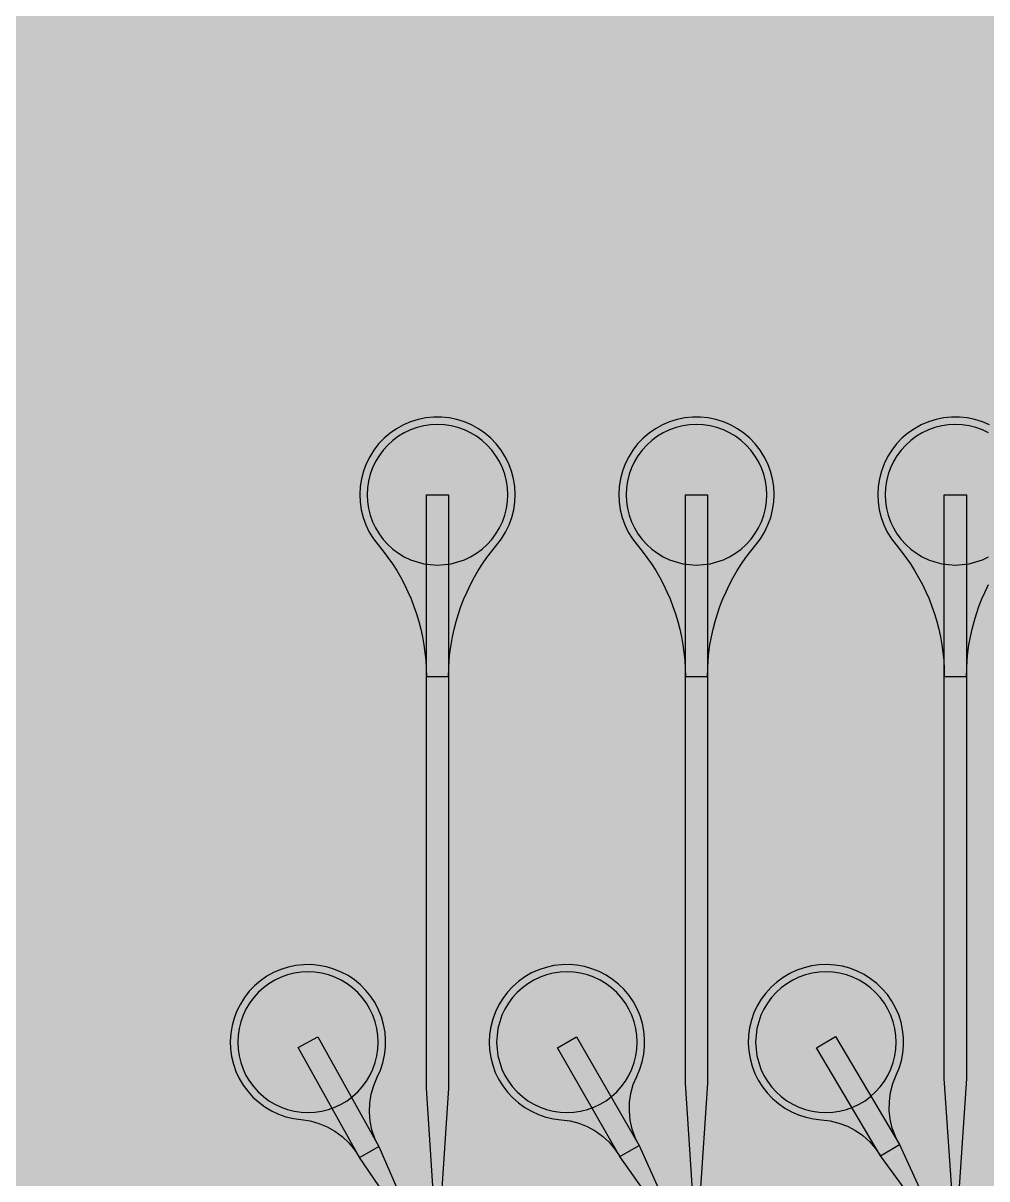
# Model space of a CAD drawing. Header units: metres. Extents: x -7231 to 10969, y -37556 to 1873.
# Drawn here: x 3172 to 4474, y -28856 to -27294 of the extents above; entities that cross this region are included whole.
import ezdxf

# ---------------------------------------------------------------- set-up
doc = ezdxf.new("R2010")
doc.units = ezdxf.units.M
for name, color, linetype in [('Metal1', 4, 'CONTINUOUS'), ('Metal2', 3, 'CONTINUOUS'), ('Polyimide', 7, 'CONTINUOUS'), ('Polyimide_Negative', 5, 'CONTINUOUS')]:
    doc.layers.add(name, color=color, linetype=linetype)

msp = doc.modelspace()

# ---------------------------------------------------------------- hatches: boundary and pattern name
at = {"layer": 'Polyimide'}
msp.add_hatch(color=7, dxfattribs=at).paths.add_polyline_path([(4065.7, -468), (4066.7, -502), (4068.5, -536), (4071.4, -570), (4075.5, -604), (4081, -638), (4088, -672), (4096.5, -706), (4106.6, -740), (4118.3, -774), (4131.6, -808), (4146.5, -842), (4162.9, -876), (4180.7, -910), (4199.8, -944), (4220.2, -978), (4241.7, -1012), (4264.2, -1046), (4287.5, -1080), (4311.5, -1114), (4336, -1148), (4360.9, -1182), (4385.9, -1216), (4410.9, -1250), (4435.7, -1284), (4460.2, -1318), (4484.2, -1352), (4507.5, -1385.9), (4530, -1419.9), (4551.5, -1453.9), (4571.9, -1487.9), (4591.1, -1521.9), (4608.9, -1555.9), (4625.3, -1589.9), (4640.1, -1623.9), (4653.4, -1657.9), (4665.1, -1691.9), (4675.2, -1725.9), (4683.7, -1759.9), (4690.7, -1793.9), (4696.2, -1827.9), (4700.3, -1861.9), (4703.2, -1895.9), (4705.1, -1929.9), (4706.1, -1963.9), (4706.4, -1997.9), (4706.5, -2031.9), (4706.5, -4793), (4710, -4838.4), (4720.2, -4882.7), (4737.1, -4925), (4760.1, -4964.2), (4788.9, -4999.5), (4822.6, -5030), (4860.5, -5055.1), (4901.8, -5074.2), (4901.8, -5074.2), (4970.7, -5105.2), (5034.7, -5145.3), (5092.8, -5193.5), (5143.8, -5249.2), (5186.9, -5311.2), (5221.2, -5378.4), (5246.2, -5449.7), (5261.4, -5523.7), (5266.5, -5599), (5261.4, -5674.3), (5246.2, -5748.3), (5221.2, -5819.6), (5186.9, -5886.8), (5143.8, -5948.8), (5092.8, -6004.5), (5034.7, -6052.7), (4970.7, -6092.8), (4901.8, -6123.8), (4860.5, -6142.9), (4822.6, -6168), (4788.9, -6198.5), (4760.1, -6233.8), (4737.1, -6273), (4720.2, -6315.3), (4710, -6359.6), (4706.5, -6405), (4706.5, -9221.5), (4710, -9266.9), (4720.2, -9311.2), (4737.1, -9353.5), (4760.1, -9392.7), (4788.9, -9428), (4822.6, -9458.5), (4860.5, -9483.6), (4901.8, -9502.7), (4970.7, -9533.7), (5034.7, -9573.8), (5092.8, -9622), (5143.8, -9677.7), (5186.9, -9739.7), (5221.2, -9806.9), (5246.2, -9878.2), (5261.4, -9952.2), (5266.5, -10027.5), (5261.4, -10102.8), (5246.2, -10176.8), (5221.2, -10248.1), (5186.9, -10315.3), (5143.8, -10377.3), (5092.8, -10433), (5034.7, -10481.2), (4970.7, -10521.3), (4901.8, -10552.3), (4860.5, -10571.4), (4822.6, -10596.5), (4788.9, -10627), (4760.1, -10662.3), (4737.1, -10701.5), (4720.2, -10743.8), (4710, -10788.1), (4706.5, -10833.5), (4706.5, -13650), (4710, -13695.4), (4720.2, -13739.7), (4737.1, -13782), (4760.1, -13821.2), (4788.9, -13856.5), (4822.6, -13887), (4860.5, -13912.1), (4901.8, -13931.2), (4970.7, -13962.2), (5034.7, -14002.2), (5092.8, -14050.5), (5143.8, -14106.2), (5186.9, -14168.2), (5221.2, -14235.4), (5246.2, -14306.7), (5261.4, -14380.7), (5266.5, -14456), (5261.4, -14531.3), (5246.2, -14605.3), (5221.2, -14676.5), (5186.9, -14743.8), (5143.8, -14805.8), (5092.8, -14861.5), (5034.7, -14909.7), (4970.7, -14949.8), (4901.8, -14980.8), (4860.5, -14999.9), (4822.6, -15025), (4788.9, -15055.5), (4760.1, -15090.8), (4737.1, -15130), (4720.2, -15172.3), (4710, -15216.6), (4706.5, -15262), (4706.5, -15456), (4720.9, -15750), (4764.1, -16041.3), (4835.7, -16326.8), (4934.9, -16604), (5060.7, -16870.2), (5212.1, -17122.7), (5387.5, -17359.2), (5585.2, -17577.3), (5803.3, -17775), (6039.8, -17950.4), (6292.3, -18101.8), (6558.4, -18227.6), (6835.6, -18326.8), (7121.2, -18398.3), (7412.4, -18441.5), (7706.5, -18456), (9969, -18456), (10047.4, -18459.8), (10125.1, -18471.4), (10201.2, -18490.4), (10275.2, -18516.9), (10346.1, -18550.5), (10413.5, -18590.8), (10476.5, -18637.6), (10534.7, -18690.3), (10587.4, -18748.5), (10634.2, -18811.5), (10674.5, -18878.9), (10708.1, -18949.8), (10734.6, -19023.8), (10753.6, -19099.9), (10765.2, -19177.6), (10769, -19256), (10769, -20895.8), (10730.2, -20951.4), (10694.6, -21009.1), (10662.2, -21068.6), (10633.2, -21129.9), (10607.6, -21192.7), (10585.5, -21256.7), (10566.9, -21322), (10552, -21388.1), (10540.8, -21455), (10533.4, -21522.3), (10529.6, -21590), (10529.6, -21657.8), (10533.4, -21725.5), (10540.8, -21792.9), (10552, -21859.7), (10566.9, -21925.9), (10585.5, -21991.1), (10607.6, -22055.2), (10633.2, -22117.9), (10662.2, -22179.2), (10694.6, -22238.7), (10730.2, -22296.4), (10769, -22352), (10769, -32454.2), (10728.7, -32510.5), (10691.7, -32568.9), (10658, -32629.3), (10627.8, -32691.6), (10601.2, -32755.4), (10578.2, -32820.7), (10558.9, -32887.1), (10543.4, -32954.5), (10531.8, -33022.7), (10524, -33091.4), (10520.1, -33160.5), (10520.1, -33229.7), (10524, -33298.8), (10531.8, -33367.5), (10543.4, -33435.7), (10558.9, -33503.1), (10578.2, -33569.5), (10601.2, -33634.8), (10627.8, -33698.6), (10658, -33760.8), (10691.7, -33821.3), (10728.7, -33879.7), (10769, -33936), (10769, -36556), (10765.2, -36634.4), (10753.6, -36712.1), (10734.6, -36788.2), (10708.1, -36862.1), (10674.5, -36933.1), (10634.2, -37000.5), (10587.4, -37063.5), (10534.7, -37121.7), (10476.5, -37174.4), (10413.5, -37221.2), (10346.1, -37261.5), (10275.2, -37295.1), (10201.2, -37321.6), (10125.1, -37340.6), (10047.4, -37352.1), (9969, -37356), (-6231, -37356), (-6309.4, -37352.1), (-6387.1, -37340.6), (-6463.2, -37321.6), (-6537.2, -37295.1), (-6608.1, -37261.5), (-6675.5, -37221.2), (-6738.5, -37174.4), (-6796.7, -37121.7), (-6849.4, -37063.5), (-6896.2, -37000.5), (-6936.5, -36933.1), (-6970.1, -36862.1), (-6996.6, -36788.2), (-7015.6, -36712.1), (-7027.2, -36634.4), (-7031, -36556), (-7031, -33936), (-6990.7, -33879.8), (-6953.7, -33821.3), (-6920, -33760.9), (-6889.8, -33698.6), (-6863.2, -33634.8), (-6840.2, -33569.5), (-6820.9, -33503.1), (-6805.4, -33435.7), (-6793.7, -33367.5), (-6785.9, -33298.8), (-6782, -33229.7), (-6782, -33160.5), (-6785.9, -33091.4), (-6793.7, -33022.7), (-6805.4, -32954.5), (-6820.9, -32887.1), (-6840.2, -32820.6), (-6863.2, -32755.4), (-6889.8, -32691.5), (-6920, -32629.3), (-6953.7, -32568.9), (-6990.7, -32510.4), (-7031, -32454.2), (-7031, -22364.8), (-6990.7, -22308.6), (-6953.7, -22250.1), (-6920, -22189.7), (-6889.8, -22127.5), (-6863.2, -22063.6), (-6840.2, -21998.4), (-6820.9, -21931.9), (-6805.4, -21864.5), (-6793.7, -21796.3), (-6785.9, -21727.6), (-6782, -21658.5), (-6782, -21589.3), (-6785.9, -21520.3), (-6793.7, -21451.5), (-6805.4, -21383.3), (-6820.9, -21315.9), (-6840.2, -21249.5), (-6863.2, -21184.2), (-6889.8, -21120.4), (-6920, -21058.1), (-6953.7, -20997.7), (-6990.7, -20939.3), (-7031, -20883), (-7031, -19256), (-7027.2, -19177.6), (-7015.6, -19099.9), (-6996.6, -19023.8), (-6970.1, -18949.8), (-6936.5, -18878.9), (-6896.2, -18811.5), (-6849.4, -18748.5), (-6796.7, -18690.3), (-6738.5, -18637.6), (-6675.5, -18590.8), (-6608.1, -18550.5), (-6537.2, -18516.9), (-6463.2, -18490.4), (-6387.1, -18471.4), (-6309.4, -18459.8), (-6231, -18456), (-3968.5, -18456), (-3674.4, -18441.5), (-3383.2, -18398.3), (-3097.6, -18326.8), (-2820.4, -18227.6), (-2554.3, -18101.8), (-2301.8, -17950.4), (-2065.3, -17775), (-1847.2, -17577.3), (-1649.5, -17359.2), (-1474.1, -17122.7), (-1322.7, -16870.2), (-1196.9, -16604), (-1097.7, -16326.8), (-1026.1, -16041.3), (-982.9, -15750), (-968.5, -15456), (-968.5, -15262), (-972, -15216.6), (-982.2, -15172.3), (-999.1, -15130), (-1022.1, -15090.8), (-1050.9, -15055.5), (-1084.6, -15025), (-1122.5, -14999.9), (-1163.8, -14980.8), (-1232.7, -14949.8), (-1296.7, -14909.7), (-1354.8, -14861.5), (-1405.8, -14805.8), (-1448.9, -14743.8), (-1483.2, -14676.5), (-1508.2, -14605.3), (-1523.4, -14531.3), (-1528.5, -14456), (-1523.4, -14380.7), (-1508.2, -14306.7), (-1483.2, -14235.4), (-1448.9, -14168.2), (-1405.8, -14106.2), (-1354.8, -14050.5), (-1296.7, -14002.2), (-1232.7, -13962.2), (-1163.8, -13931.2), (-1122.5, -13912.1), (-1084.6, -13887), (-1050.9, -13856.5), (-1022.1, -13821.2), (-999.1, -13782), (-982.2, -13739.7), (-972, -13695.4), (-968.5, -13650), (-968.5, -12309.6), (-972, -12264.3), (-982.2, -12219.9), (-999.1, -12177.7), (-1022.1, -12138.5), (-1050.9, -12103.2), (-1084.6, -12072.6), (-1122.5, -12047.5), (-1163.8, -12028.5), (-1232.7, -11997.4), (-1296.7, -11957.4), (-1354.8, -11909.1), (-1405.8, -11853.5), (-1448.9, -11791.5), (-1483.2, -11724.2), (-1508.2, -11653), (-1523.4, -11579), (-1528.5, -11503.7), (-1523.4, -11428.3), (-1508.2, -11354.4), (-1483.2, -11283.1), (-1448.9, -11215.9), (-1405.8, -11153.8), (-1354.8, -11098.2), (-1296.7, -11049.9), (-1232.7, -11009.9), (-1163.8, -10978.8), (-1122.5, -10959.8), (-1084.6, -10934.7), (-1050.9, -10904.1), (-1022.1, -10868.9), (-999.1, -10829.6), (-982.2, -10787.4), (-972, -10743), (-968.5, -10697.7), (-968.5, -9357.3), (-972, -9311.9), (-982.2, -9267.6), (-999.1, -9225.4), (-1022.1, -9186.1), (-1050.9, -9150.8), (-1084.6, -9120.3), (-1122.5, -9095.2), (-1163.8, -9076.2), (-1163.8, -9076.2), (-1232.7, -9045.1), (-1296.7, -9005.1), (-1354.8, -8956.8), (-1405.8, -8901.1), (-1448.9, -8839.1), (-1483.2, -8771.9), (-1508.2, -8700.6), (-1523.4, -8626.7), (-1528.5, -8551.3), (-1523.4, -8476), (-1508.2, -8402), (-1483.2, -8330.8), (-1448.9, -8263.5), (-1405.8, -8201.5), (-1354.8, -8145.9), (-1296.7, -8097.6), (-1232.7, -8057.6), (-1163.8, -8026.5), (-1163.8, -8026.5), (-1122.5, -8007.4), (-1084.6, -7982.4), (-1050.9, -7951.8), (-1022.1, -7916.5), (-999.1, -7877.3), (-982.2, -7835), (-972, -7790.7), (-968.5, -7745.4), (-968.5, -6405), (-972, -6359.6), (-982.2, -6315.3), (-999.1, -6273), (-1022.1, -6233.8), (-1050.9, -6198.5), (-1084.6, -6168), (-1122.5, -6142.9), (-1163.8, -6123.8), (-1163.8, -6123.8), (-1232.7, -6092.8), (-1296.7, -6052.7), (-1354.8, -6004.5), (-1405.8, -5948.8), (-1448.9, -5886.8), (-1483.2, -5819.6), (-1508.2, -5748.3), (-1523.4, -5674.3), (-1528.5, -5599), (-1523.4, -5523.7), (-1508.2, -5449.7), (-1483.2, -5378.4), (-1448.9, -5311.2), (-1405.8, -5249.2), (-1354.8, -5193.5), (-1296.7, -5145.3), (-1232.7, -5105.2), (-1163.8, -5074.2), (-1163.8, -5074.2), (-1122.5, -5055.1), (-1084.6, -5030), (-1050.9, -4999.5), (-1022.1, -4964.2), (-999.1, -4925), (-982.2, -4882.7), (-972, -4838.4), (-968.5, -4793), (-968.5, -2031.9), (-968.4, -1997.9), (-968.1, -1963.9), (-967.1, -1929.9), (-965.2, -1895.9), (-962.2, -1861.9), (-958, -1827.9), (-952.4, -1793.9), (-945.3, -1759.9), (-936.6, -1725.9), (-926.4, -1691.9), (-914.4, -1657.9), (-900.9, -1623.9), (-885.7, -1589.9), (-869.1, -1555.9), (-850.9, -1521.9), (-831.4, -1487.9), (-810.6, -1453.9), (-788.7, -1419.9), (-765.8, -1385.9), (-742.1, -1352), (-717.6, -1318), (-692.7, -1284), (-667.4, -1250), (-641.9, -1216), (-616.4, -1182), (-591.1, -1148), (-566.1, -1114), (-541.7, -1080), (-517.9, -1046), (-495, -1012), (-473.1, -978), (-452.4, -944), (-432.8, -910), (-414.7, -876), (-398, -842), (-382.9, -808), (-369.3, -774), (-357.4, -740), (-347.1, -706), (-338.4, -672), (-331.3, -638), (-325.7, -604), (-321.5, -570), (-318.6, -536), (-316.7, -502), (-315.7, -468), (-315.3, -434), (-315.2, -400), (-315.2, 401), (-315.2, 451), (-315.2, 1644), (-270.2, 1644), (-270, 1637.1), (-269.4, 1630.3), (-268.2, 1623.5), (-266.7, 1616.8), (-264.7, 1610.2), (-262.3, 1603.8), (-259.4, 1597.6), (-256.2, 1591.5), (-252.6, 1585.7), (-248.6, 1580.1), (-244.2, 1574.8), (-239.5, 1569.8), (-234.5, 1565.1), (-229.2, 1560.7), (-223.6, 1556.7), (-217.8, 1553.1), (-211.7, 1549.8), (-205.4, 1547), (-199, 1544.6), (-192.4, 1542.6), (-185.7, 1541), (-179, 1539.9), (-172.1, 1539.2), (-165.2, 1539), (-158.4, 1539.2), (-151.5, 1539.9), (-144.8, 1541), (-138.1, 1542.6), (-131.5, 1544.6), (-125.1, 1547), (-118.8, 1549.8), (-112.8, 1553.1), (-106.9, 1556.7), (-101.3, 1560.7), (-96, 1565.1), (-91, 1569.8), (-86.3, 1574.8), (-81.9, 1580.1), (-77.9, 1585.7), (-74.3, 1591.5), (-71.1, 1597.6), (-68.2, 1603.8), (-65.8, 1610.2), (-63.8, 1616.8), (-62.3, 1623.5), (-61.1, 1630.3), (-60.5, 1637.1), (-60.2, 1644), (1853, 1644), (1853, 1573), (3815.2, 1573), (3815.5, 1579.5), (3816.1, 1586.1), (3817.2, 1592.5), (3818.7, 1598.9), (3820.6, 1605.1), (3822.9, 1611.3), (3825.6, 1617.2), (3828.6, 1623), (3832.1, 1628.6), (3835.9, 1633.9), (3840.1, 1638.9), (3844.5, 1643.7), (3849.3, 1648.2), (3854.4, 1652.3), (3859.7, 1656.1), (3865.2, 1659.6), (3871, 1662.7), (3877, 1665.4), (3883.1, 1667.7), (3889.4, 1669.6), (3895.7, 1671.1), (3902.2, 1672.1), (3908.7, 1672.8), (3915.2, 1673), (3921.8, 1672.8), (3928.3, 1672.1), (3934.8, 1671.1), (3941.1, 1669.6), (3947.4, 1667.7), (3953.5, 1665.4), (3959.5, 1662.7), (3965.2, 1659.6), (3970.8, 1656.1), (3976.1, 1652.3), (3981.2, 1648.2), (3986, 1643.7), (3990.4, 1638.9), (3994.6, 1633.9), (3998.4, 1628.6), (4001.9, 1623), (4004.9, 1617.2), (4007.6, 1611.3), (4009.9, 1605.1), (4011.8, 1598.9), (4013.3, 1592.5), (4014.4, 1586.1), (4015, 1579.5), (4015.2, 1573), (4065.2, 1573), (4065.2, 451), (4065.2, 401), (4065.2, -400), (4065.3, -434), (4065.7, -468)])

# ---------------------------------------------------------------- linework, layer by layer
at = {"layer": 'Metal1'}
for points in [[(2488.7, -19211.9), (2488.7, -30098.3), (2517.7, -30127.2), (9346.8, -30127.2), (9375.8, -30098.3), (9375.8, -28935.7), (9346.8, -28906.7), (4460.8, -28906.7), (4426.9, -28876.9), (4416.5, -28720.1), (4416.5, -27931), (4446.5, -27931), (4446.5, -28720.1), (4436.1, -28873.1), (4462.2, -28903.2), (9348.2, -28903.2), (9379.3, -28934.3), (9379.3, -30099.7), (9348.2, -30130.7), (2516.3, -30130.7), (2485.2, -30099.7), (2485.2, -19211.9)], [(2496.7, -19211.9), (2496.7, -30090.3), (2525.7, -30119.2), (9338.8, -30119.2), (9367.8, -30090.3), (9367.8, -28943.7), (9338.8, -28914.7), (4110.8, -28914.7), (4076.9, -28884.9), (4066.5, -28726.5), (4066.5, -27931), (4096.5, -27931), (4096.5, -28726.5), (4086.1, -28881.1), (4112.2, -28911.2), (9340.2, -28911.2), (9371.2, -28942.3), (9371.2, -30091.7), (9340.2, -30122.8), (2524.3, -30122.8), (2493.2, -30091.7), (2493.2, -19211.9)], [(2504.7, -19211.9), (2504.7, -30082.3), (2533.7, -30111.2), (9330.8, -30111.2), (9359.8, -30082.3), (9359.8, -28951.7), (9330.8, -28922.8), (3760.8, -28922.8), (3726.9, -28892.9), (3716.5, -28732.9), (3716.5, -27931), (3746.5, -27931), (3746.5, -28732.9), (3736.1, -28889.1), (3762.2, -28919.2), (9332.2, -28919.2), (9363.3, -28950.3), (9363.3, -30083.7), (9332.2, -30114.7), (2532.3, -30114.7), (2501.2, -30083.7), (2501.2, -19211.9)], [(4477.6, -27836.7), (4467.9, -27832.5), (4457.7, -27829.3), (4447.4, -27827.2), (4436.8, -27826.1), (4426.2, -27826.1), (4415.6, -27827.2), (4405.3, -27829.3), (4395.1, -27832.5), (4385.4, -27836.7), (4376.1, -27841.8), (4367.4, -27847.8), (4359.3, -27854.7), (4352, -27862.4), (4345.5, -27870.8), (4339.9, -27879.8), (4335.2, -27889.3), (4331.4, -27899.2), (4328.7, -27909.4), (4327.1, -27919.9), (4326.5, -27930.5), (4327, -27941.1), (4328.5, -27951.6), (4331.1, -27961.9), (4334.8, -27971.8), (4339.4, -27981.4), (4344.9, -27990.4), (4351.4, -27998.9), (4358.1, -28007.2), (4364.6, -28015.8), (4370.7, -28024.6), (4376.4, -28033.6), (4381.8, -28042.9), (4386.9, -28052.4), (4391.5, -28062.1), (4395.8, -28071.9), (4399.7, -28081.9), (4403.2, -28092.1), (4406.3, -28102.4), (4409, -28112.7), (4411.3, -28123.2), (4413.2, -28133.8), (4414.6, -28144.4), (4415.7, -28155.1), (4416.3, -28165.8), (4416.5, -28176.6), (4446.5, -28176.6), (4446.5, -28176.6), (4446.7, -28165.8), (4447.3, -28155.1), (4448.4, -28144.4), (4449.8, -28133.8), (4451.7, -28123.2), (4454, -28112.7), (4456.7, -28102.4), (4459.8, -28092.1), (4463.3, -28081.9), (4467.2, -28071.9), (4471.5, -28062.1), (4476.1, -28052.4)]]:
    msp.add_lwpolyline(points, dxfattribs=at)
for points in [[(3746.5, -28176.6), (3746.7, -28165.8), (3747.3, -28155.1), (3748.4, -28144.4), (3749.8, -28133.8), (3751.7, -28123.2), (3754, -28112.7), (3756.7, -28102.4), (3759.8, -28092.1), (3763.3, -28081.9), (3767.2, -28071.9), (3771.5, -28062.1), (3776.1, -28052.4), (3781.2, -28042.9), (3786.6, -28033.6), (3792.3, -28024.6), (3798.4, -28015.8), (3804.9, -28007.2), (3811.6, -27998.9), (3818.1, -27990.4), (3823.6, -27981.4), (3828.2, -27971.8), (3831.9, -27961.9), (3834.5, -27951.6), (3836, -27941.1), (3836.5, -27930.5), (3835.9, -27919.9), (3834.3, -27909.4), (3831.6, -27899.2), (3827.8, -27889.3), (3823.1, -27879.8), (3817.5, -27870.8), (3811, -27862.4), (3803.7, -27854.7), (3795.6, -27847.8), (3786.9, -27841.8), (3777.6, -27836.7), (3767.9, -27832.5), (3757.7, -27829.3), (3747.4, -27827.2), (3736.8, -27826.1), (3726.2, -27826.1), (3715.6, -27827.2), (3705.3, -27829.3), (3695.1, -27832.5), (3685.4, -27836.7), (3676.1, -27841.8), (3667.4, -27847.8), (3659.3, -27854.7), (3652, -27862.4), (3645.5, -27870.8), (3639.9, -27879.8), (3635.2, -27889.3), (3631.4, -27899.2), (3628.7, -27909.4), (3627.1, -27919.9), (3626.5, -27930.5), (3627, -27941.1), (3628.5, -27951.6), (3631.1, -27961.9), (3634.8, -27971.8), (3639.4, -27981.4), (3644.9, -27990.4), (3651.4, -27998.9), (3658.1, -28007.2), (3664.6, -28015.8), (3670.7, -28024.6), (3676.4, -28033.6), (3681.8, -28042.9), (3686.9, -28052.4), (3691.5, -28062.1), (3695.8, -28071.9), (3699.7, -28081.9), (3703.2, -28092.1), (3706.3, -28102.4), (3709, -28112.7), (3711.3, -28123.2), (3713.2, -28133.8), (3714.6, -28144.4), (3715.7, -28155.1), (3716.3, -28165.8), (3716.5, -28176.6), (3746.5, -28176.6)], [(4096.5, -28176.6), (4096.7, -28165.8), (4097.3, -28155.1), (4098.4, -28144.4), (4099.8, -28133.8), (4101.7, -28123.2), (4104, -28112.7), (4106.7, -28102.4), (4109.8, -28092.1), (4113.3, -28081.9), (4117.2, -28071.9), (4121.5, -28062.1), (4126.1, -28052.4), (4131.2, -28042.9), (4136.6, -28033.6), (4142.3, -28024.6), (4148.4, -28015.8), (4154.9, -28007.2), (4161.6, -27998.9), (4168.1, -27990.4), (4173.6, -27981.4), (4178.2, -27971.8), (4181.9, -27961.9), (4184.5, -27951.6), (4186, -27941.1), (4186.5, -27930.5), (4185.9, -27919.9), (4184.3, -27909.4), (4181.6, -27899.2), (4177.8, -27889.3), (4173.1, -27879.8), (4167.5, -27870.8), (4161, -27862.4), (4153.7, -27854.7), (4145.6, -27847.8), (4136.9, -27841.8), (4127.6, -27836.7), (4117.9, -27832.5), (4107.7, -27829.3), (4097.4, -27827.2), (4086.8, -27826.1), (4076.2, -27826.1), (4065.6, -27827.2), (4055.3, -27829.3), (4045.1, -27832.5), (4035.4, -27836.7), (4026.1, -27841.8), (4017.4, -27847.8), (4009.3, -27854.7), (4002, -27862.4), (3995.5, -27870.8), (3989.9, -27879.8), (3985.2, -27889.3), (3981.4, -27899.2), (3978.7, -27909.4), (3977.1, -27919.9), (3976.5, -27930.5), (3977, -27941.1), (3978.5, -27951.6), (3981.1, -27961.9), (3984.8, -27971.8), (3989.4, -27981.4), (3994.9, -27990.4), (4001.4, -27998.9), (4008.1, -28007.2), (4014.6, -28015.8), (4020.7, -28024.6), (4026.4, -28033.6), (4031.8, -28042.9), (4036.9, -28052.4), (4041.5, -28062.1), (4045.8, -28071.9), (4049.7, -28081.9), (4053.2, -28092.1), (4056.3, -28102.4), (4059, -28112.7), (4061.3, -28123.2), (4063.2, -28133.8), (4064.6, -28144.4), (4065.7, -28155.1), (4066.3, -28165.8), (4066.5, -28176.6), (4096.5, -28176.6)]]:
    msp.add_lwpolyline(points, close=True, dxfattribs=at)
at = {"layer": 'Metal2'}
for points in [[(2492.7, -19211.9), (2492.7, -30094.3), (2521.7, -30123.2), (9342.8, -30123.2), (9371.8, -30094.3), (9371.8, -28939.7), (9342.8, -28910.8), (4427.2, -28910.8), (4377.3, -28888.4), (4330.2, -28824.6), (4243.6, -28678.7), (4269.4, -28663.3), (4356, -28809.3), (4387.6, -28878), (4428.2, -28907.2), (9344.2, -28907.2), (9375.2, -28938.3), (9375.2, -30095.7), (9344.2, -30126.7), (2520.3, -30126.7), (2489.2, -30095.7), (2489.2, -19211.9)], [(2500.7, -19211.9), (2500.7, -30086.3), (2529.7, -30115.2), (9334.8, -30115.2), (9363.8, -30086.3), (9363.8, -28947.7), (9334.8, -28918.7), (4077.2, -28918.7), (4027.8, -28896), (3978, -28825.6), (3893.5, -28678.5), (3919.5, -28663.5), (4004, -28810.7), (4037.8, -28886), (4078.2, -28915.2), (9336.2, -28915.2), (9367.2, -28946.3), (9367.2, -30087.7), (9336.2, -30118.7), (2528.3, -30118.7), (2497.2, -30087.7), (2497.2, -19211.9)], [(2508.7, -19211.9), (2508.7, -30078.3), (2537.7, -30107.2), (9326.8, -30107.2), (9355.8, -30078.3), (9355.8, -28955.7), (9326.8, -28926.7), (3727.2, -28926.7), (3678.3, -28903.5), (3625.9, -28826.6), (3543.4, -28678.3), (3569.6, -28663.7), (3652.1, -28812), (3688, -28894), (3728.2, -28923.2), (9328.2, -28923.2), (9359.2, -28954.3), (9359.2, -30079.7), (9328.2, -30110.8), (2536.3, -30110.8), (2505.2, -30079.7), (2505.2, -19211.9)]]:
    msp.add_lwpolyline(points, dxfattribs=at)
for points in [[(3652.1, -28812), (3646.8, -28801), (3642.9, -28789.5), (3640.5, -28777.6), (3639.5, -28765.4), (3640, -28753.3), (3642, -28741.2), (3645.4, -28729.5), (3650.2, -28718.3), (3654.5, -28708.8), (3657.7, -28698.8), (3660, -28688.6), (3661.3, -28678.2), (3661.4, -28667.7), (3660.6, -28657.3), (3658.7, -28647), (3655.8, -28636.9), (3651.9, -28627.2), (3647.1, -28617.9), (3641.3, -28609.1), (3634.7, -28601), (3627.4, -28593.5), (3619.3, -28586.8), (3610.6, -28581), (3601.3, -28576.1), (3591.6, -28572.1), (3581.6, -28569), (3571.3, -28567.1), (3560.9, -28566.1), (3550.4, -28566.2), (3540, -28567.3), (3529.7, -28569.5), (3519.7, -28572.6), (3510.1, -28576.8), (3501, -28581.9), (3492.4, -28587.9), (3484.4, -28594.7), (3477.1, -28602.2), (3470.7, -28610.5), (3465.1, -28619.4), (3460.4, -28628.7), (3456.7, -28638.5), (3453.9, -28648.6), (3452.2, -28659), (3451.5, -28669.4), (3451.9, -28679.9), (3453.3, -28690.3), (3455.7, -28700.5), (3459.2, -28710.4), (3463.6, -28719.9), (3468.9, -28728.9), (3475.1, -28737.3), (3482.1, -28745.1), (3489.9, -28752.2), (3498.3, -28758.4), (3507.3, -28763.8), (3516.8, -28768.2), (3526.7, -28771.7), (3536.9, -28774.1), (3547.3, -28775.6), (3559.3, -28777.4), (3571, -28780.7), (3582.3, -28785.3), (3592.9, -28791.3), (3602.7, -28798.6), (3611.5, -28807), (3619.3, -28816.3), (3625.9, -28826.6), (3652.1, -28812)], [(4004, -28810.7), (3998.6, -28799.8), (3994.5, -28788.3), (3991.9, -28776.4), (3990.8, -28764.3), (3991.1, -28752.1), (3992.9, -28740.1), (3996.2, -28728.3), (4000.9, -28717.1), (4005, -28707.4), (4008.1, -28697.4), (4010.2, -28687.2), (4011.3, -28676.7), (4011.4, -28666.3), (4010.4, -28655.8), (4008.4, -28645.6), (4005.3, -28635.5), (4001.3, -28625.9), (3996.3, -28616.6), (3990.5, -28607.9), (3983.8, -28599.9), (3976.3, -28592.5), (3968.1, -28586), (3959.3, -28580.3), (3950, -28575.4), (3940.3, -28571.6), (3930.2, -28568.7), (3919.9, -28566.9), (3909.4, -28566), (3899, -28566.3), (3888.6, -28567.5), (3878.3, -28569.8), (3868.4, -28573.2), (3858.8, -28577.4), (3849.7, -28582.7), (3841.2, -28588.8), (3833.4, -28595.7), (3826.2, -28603.3), (3819.9, -28611.7), (3814.4, -28620.6), (3809.8, -28630), (3806.2, -28639.9), (3803.6, -28650), (3802, -28660.4), (3801.5, -28670.9), (3802, -28681.3), (3803.6, -28691.7), (3806.1, -28701.8), (3809.7, -28711.7), (3814.2, -28721.1), (3819.7, -28730.1), (3826, -28738.4), (3833.2, -28746.1), (3841, -28753.1), (3849.5, -28759.2), (3858.6, -28764.4), (3868.1, -28768.7), (3878.1, -28772.1), (3888.3, -28774.4), (3898.7, -28775.7), (3910.8, -28777.4), (3922.5, -28780.5), (3933.9, -28785), (3944.5, -28790.8), (3954.4, -28797.9), (3963.4, -28806.2), (3971.3, -28815.5), (3978, -28825.6), (4004, -28810.7)], [(4356, -28809.3), (4350.4, -28798.5), (4346.2, -28787), (4343.4, -28775.2), (4342.1, -28763.1), (4342.3, -28750.9), (4343.9, -28738.8), (4347, -28727), (4351.5, -28715.7), (4355.5, -28706), (4358.5, -28696), (4360.5, -28685.7), (4361.4, -28675.2), (4361.3, -28664.8), (4360.2, -28654.3), (4358, -28644.1), (4354.8, -28634.1), (4350.6, -28624.5), (4345.5, -28615.3), (4339.5, -28606.7), (4332.7, -28598.8), (4325.1, -28591.5), (4316.9, -28585.1), (4308, -28579.5), (4298.6, -28574.8), (4288.8, -28571.1), (4278.7, -28568.4), (4268.4, -28566.7), (4257.9, -28566), (4247.5, -28566.4), (4237.1, -28567.8), (4226.9, -28570.3), (4217, -28573.7), (4207.5, -28578.1), (4198.5, -28583.5), (4190, -28589.7), (4182.3, -28596.7), (4175.2, -28604.5), (4169, -28612.9), (4163.7, -28621.9), (4159.2, -28631.4), (4155.8, -28641.3), (4153.3, -28651.5), (4151.9, -28661.9), (4151.5, -28672.4), (4152.2, -28682.8), (4153.9, -28693.2), (4156.6, -28703.3), (4160.3, -28713.1), (4165, -28722.5), (4170.6, -28731.3), (4177, -28739.6), (4184.2, -28747.2), (4192.2, -28754), (4200.8, -28760), (4209.9, -28765.1), (4219.6, -28769.3), (4229.5, -28772.5), (4239.8, -28774.7), (4250.2, -28775.8), (4262.3, -28777.3), (4274.1, -28780.2), (4285.5, -28784.6), (4296.3, -28790.3), (4306.3, -28797.2), (4315.3, -28805.4), (4323.4, -28814.5), (4330.2, -28824.6), (4356, -28809.3)]]:
    msp.add_lwpolyline(points, close=True, dxfattribs=at)
at = {"layer": 'Polyimide_Negative'}
for points in [[(3826.5, -27931), (3826, -27921.7), (3824.7, -27912.5), (3822.4, -27903.4), (3819.3, -27894.6), (3815.3, -27886.2), (3810.5, -27878.2), (3804.9, -27870.7), (3798.7, -27863.8), (3791.8, -27857.6), (3784.3, -27852), (3776.3, -27847.2), (3767.9, -27843.2), (3759.1, -27840.1), (3750, -27837.8), (3740.8, -27836.5), (3731.5, -27836), (3722.2, -27836.5), (3713, -27837.8), (3703.9, -27840.1), (3695.1, -27843.2), (3686.7, -27847.2), (3678.7, -27852), (3671.2, -27857.6), (3664.3, -27863.8), (3658.1, -27870.7), (3652.5, -27878.2), (3647.7, -27886.2), (3643.7, -27894.6), (3640.6, -27903.4), (3638.3, -27912.5), (3637, -27921.7), (3636.5, -27931), (3637, -27940.3), (3638.3, -27949.5), (3640.6, -27958.6), (3643.7, -27967.4), (3647.7, -27975.8), (3652.5, -27983.8), (3658.1, -27991.3), (3664.3, -27998.2), (3671.2, -28004.4), (3678.7, -28010), (3686.7, -28014.8), (3695.1, -28018.8), (3703.9, -28021.9), (3713, -28024.2), (3722.2, -28025.5), (3731.5, -28026), (3740.8, -28025.5), (3750, -28024.2), (3759.1, -28021.9), (3767.9, -28018.8), (3776.3, -28014.8), (3784.3, -28010), (3791.8, -28004.4), (3798.7, -27998.2), (3804.9, -27991.3), (3810.5, -27983.8), (3815.3, -27975.8), (3819.3, -27967.4), (3822.4, -27958.6), (3824.7, -27949.5), (3826, -27940.3), (3826.5, -27931)], [(4176.5, -27931), (4176, -27921.7), (4174.7, -27912.5), (4172.4, -27903.4), (4169.3, -27894.6), (4165.3, -27886.2), (4160.5, -27878.2), (4154.9, -27870.7), (4148.7, -27863.8), (4141.8, -27857.6), (4134.3, -27852), (4126.3, -27847.2), (4117.9, -27843.2), (4109.1, -27840.1), (4100, -27837.8), (4090.8, -27836.5), (4081.5, -27836), (4072.2, -27836.5), (4063, -27837.8), (4053.9, -27840.1), (4045.1, -27843.2), (4036.7, -27847.2), (4028.7, -27852), (4021.2, -27857.6), (4014.3, -27863.8), (4008.1, -27870.7), (4002.5, -27878.2), (3997.7, -27886.2), (3993.7, -27894.6), (3990.6, -27903.4), (3988.3, -27912.5), (3987, -27921.7), (3986.5, -27931), (3987, -27940.3), (3988.3, -27949.5), (3990.6, -27958.6), (3993.7, -27967.4), (3997.7, -27975.8), (4002.5, -27983.8), (4008.1, -27991.3), (4014.3, -27998.2), (4021.2, -28004.4), (4028.7, -28010), (4036.7, -28014.8), (4045.1, -28018.8), (4053.9, -28021.9), (4063, -28024.2), (4072.2, -28025.5), (4081.5, -28026), (4090.8, -28025.5), (4100, -28024.2), (4109.1, -28021.9), (4117.9, -28018.8), (4126.3, -28014.8), (4134.3, -28010), (4141.8, -28004.4), (4148.7, -27998.2), (4154.9, -27991.3), (4160.5, -27983.8), (4165.3, -27975.8), (4169.3, -27967.4), (4172.4, -27958.6), (4174.7, -27949.5), (4176, -27940.3), (4176.5, -27931)], [(3651.5, -28671), (3651, -28661.7), (3649.7, -28652.5), (3647.4, -28643.4), (3644.3, -28634.6), (3640.3, -28626.2), (3635.5, -28618.2), (3629.9, -28610.7), (3623.7, -28603.8), (3616.8, -28597.6), (3609.3, -28592), (3601.3, -28587.2), (3592.9, -28583.2), (3584.1, -28580.1), (3575, -28577.8), (3565.8, -28576.5), (3556.5, -28576), (3547.2, -28576.5), (3538, -28577.8), (3528.9, -28580.1), (3520.1, -28583.2), (3511.7, -28587.2), (3503.7, -28592), (3496.2, -28597.6), (3489.3, -28603.8), (3483.1, -28610.7), (3477.5, -28618.2), (3472.7, -28626.2), (3468.7, -28634.6), (3465.6, -28643.4), (3463.3, -28652.5), (3462, -28661.7), (3461.5, -28671), (3462, -28680.3), (3463.3, -28689.5), (3465.6, -28698.6), (3468.7, -28707.4), (3472.7, -28715.8), (3477.5, -28723.8), (3483.1, -28731.3), (3489.3, -28738.2), (3496.2, -28744.4), (3503.7, -28750), (3511.7, -28754.8), (3520.1, -28758.8), (3528.9, -28761.9), (3538, -28764.2), (3547.2, -28765.5), (3556.5, -28766), (3565.8, -28765.5), (3575, -28764.2), (3584.1, -28761.9), (3592.9, -28758.8), (3601.3, -28754.8), (3609.3, -28750), (3616.8, -28744.4), (3623.7, -28738.2), (3629.9, -28731.3), (3635.5, -28723.8), (3640.3, -28715.8), (3644.3, -28707.4), (3647.4, -28698.6), (3649.7, -28689.5), (3651, -28680.3), (3651.5, -28671)], [(4001.5, -28671), (4001, -28661.7), (3999.7, -28652.5), (3997.4, -28643.4), (3994.3, -28634.6), (3990.3, -28626.2), (3985.5, -28618.2), (3979.9, -28610.7), (3973.7, -28603.8), (3966.8, -28597.6), (3959.3, -28592), (3951.3, -28587.2), (3942.9, -28583.2), (3934.1, -28580.1), (3925, -28577.8), (3915.8, -28576.5), (3906.5, -28576), (3897.2, -28576.5), (3888, -28577.8), (3878.9, -28580.1), (3870.1, -28583.2), (3861.7, -28587.2), (3853.7, -28592), (3846.2, -28597.6), (3839.3, -28603.8), (3833.1, -28610.7), (3827.5, -28618.2), (3822.7, -28626.2), (3818.7, -28634.6), (3815.6, -28643.4), (3813.3, -28652.5), (3812, -28661.7), (3811.5, -28671), (3812, -28680.3), (3813.3, -28689.5), (3815.6, -28698.6), (3818.7, -28707.4), (3822.7, -28715.8), (3827.5, -28723.8), (3833.1, -28731.3), (3839.3, -28738.2), (3846.2, -28744.4), (3853.7, -28750), (3861.7, -28754.8), (3870.1, -28758.8), (3878.9, -28761.9), (3888, -28764.2), (3897.2, -28765.5), (3906.5, -28766), (3915.8, -28765.5), (3925, -28764.2), (3934.1, -28761.9), (3942.9, -28758.8), (3951.3, -28754.8), (3959.3, -28750), (3966.8, -28744.4), (3973.7, -28738.2), (3979.9, -28731.3), (3985.5, -28723.8), (3990.3, -28715.8), (3994.3, -28707.4), (3997.4, -28698.6), (3999.7, -28689.5), (4001, -28680.3), (4001.5, -28671)], [(4351.5, -28671), (4351, -28661.7), (4349.7, -28652.5), (4347.4, -28643.4), (4344.3, -28634.6), (4340.3, -28626.2), (4335.5, -28618.2), (4329.9, -28610.7), (4323.7, -28603.8), (4316.8, -28597.6), (4309.3, -28592), (4301.3, -28587.2), (4292.9, -28583.2), (4284.1, -28580.1), (4275, -28577.8), (4265.8, -28576.5), (4256.5, -28576), (4247.2, -28576.5), (4238, -28577.8), (4228.9, -28580.1), (4220.1, -28583.2), (4211.7, -28587.2), (4203.7, -28592), (4196.2, -28597.6), (4189.3, -28603.8), (4183.1, -28610.7), (4177.5, -28618.2), (4172.7, -28626.2), (4168.7, -28634.6), (4165.6, -28643.4), (4163.3, -28652.5), (4162, -28661.7), (4161.5, -28671), (4162, -28680.3), (4163.3, -28689.5), (4165.6, -28698.6), (4168.7, -28707.4), (4172.7, -28715.8), (4177.5, -28723.8), (4183.1, -28731.3), (4189.3, -28738.2), (4196.2, -28744.4), (4203.7, -28750), (4211.7, -28754.8), (4220.1, -28758.8), (4228.9, -28761.9), (4238, -28764.2), (4247.2, -28765.5), (4256.5, -28766), (4265.8, -28765.5), (4275, -28764.2), (4284.1, -28761.9), (4292.9, -28758.8), (4301.3, -28754.8), (4309.3, -28750), (4316.8, -28744.4), (4323.7, -28738.2), (4329.9, -28731.3), (4335.5, -28723.8), (4340.3, -28715.8), (4344.3, -28707.4), (4347.4, -28698.6), (4349.7, -28689.5), (4351, -28680.3), (4351.5, -28671)]]:
    msp.add_lwpolyline(points, close=True, dxfattribs=at)
msp.add_lwpolyline([(4476.3, -27847.2), (4467.9, -27843.2), (4459.1, -27840.1), (4450, -27837.8), (4440.8, -27836.5), (4431.5, -27836), (4422.2, -27836.5), (4413, -27837.8), (4403.9, -27840.1), (4395.1, -27843.2), (4386.7, -27847.2), (4378.7, -27852), (4371.2, -27857.6), (4364.3, -27863.8), (4358.1, -27870.7), (4352.5, -27878.2), (4347.7, -27886.2), (4343.7, -27894.6), (4340.6, -27903.4), (4338.3, -27912.5), (4337, -27921.7), (4336.5, -27931), (4337, -27940.3), (4338.3, -27949.5), (4340.6, -27958.6), (4343.7, -27967.4), (4347.7, -27975.8), (4352.5, -27983.8), (4358.1, -27991.3), (4364.3, -27998.2), (4371.2, -28004.4), (4378.7, -28010), (4386.7, -28014.8), (4395.1, -28018.8), (4403.9, -28021.9), (4413, -28024.2), (4422.2, -28025.5), (4431.5, -28026), (4440.8, -28025.5), (4450, -28024.2), (4459.1, -28021.9), (4467.9, -28018.8), (4476.3, -28014.8)], dxfattribs=at)

doc.saveas('drawing.dxf')
